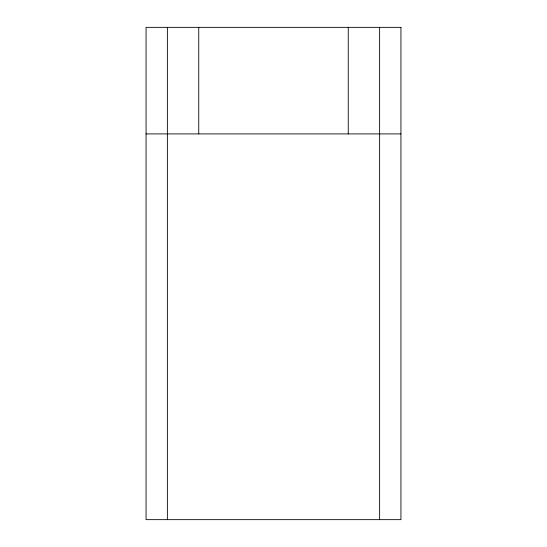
<?xml version="1.0" encoding="UTF-8"?>
<svg xmlns="http://www.w3.org/2000/svg" width="547" height="547" viewBox="0 0 547 547"><rect width="100%" height="100%" fill="white"/><g stroke="black" fill="none" stroke-linecap="round" stroke-linejoin="round"><path stroke-width="0.82" d="M146.063 133.906L400.937 133.906M379.625 27.35L379.625 519.65M348.248 27.35L348.248 133.906M198.752 27.35L198.752 133.906M167.375 27.35L167.375 519.65M400.937 27.35L146.063 27.35L146.063 519.65L400.937 519.65L400.937 27.35"/></g></svg>
